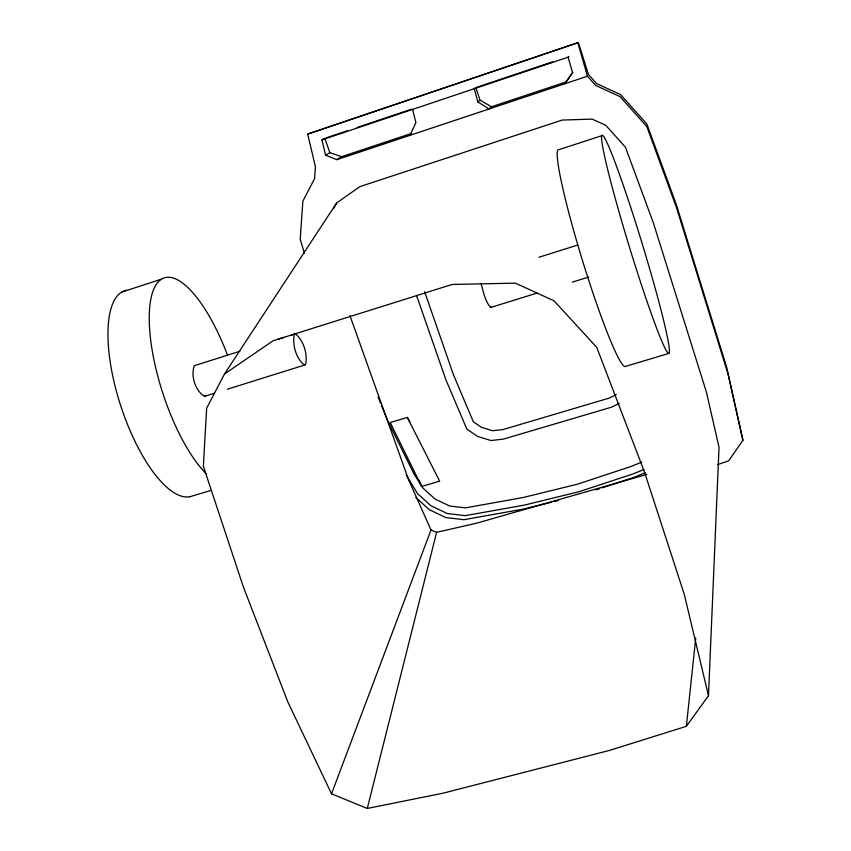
<?xml version="1.0" encoding="UTF-8"?>
<svg xmlns="http://www.w3.org/2000/svg" width="851" height="851" viewBox="0 0 851 851"><rect width="100%" height="100%" fill="white"/><g stroke="black" fill="none" stroke-linecap="round" stroke-linejoin="round"><path stroke-width="1.28" d="M708.489 695.735L719.021 447.286L706.404 392.109L653.387 222.93L625.432 147.212L605.763 125.299L592.147 119.108L562.192 120.065L359.962 186.592L336.698 202.9L224.504 373.993L206.655 408.182L203.357 466.22L243.418 587.094L287.861 702.022L331.518 793.802L367.292 808.45L442.924 793.217L609.337 750.465L686.353 726.328L708.489 695.735L684.225 594.179L644.484 472.05L596.711 347.304L554.044 300.85L515.419 283.138L452.094 284.468L273.097 340.751L224.504 373.993M686.353 726.328L695.756 638.069M367.292 808.45L436.627 532.322L476.624 523.184L646.888 474.401M331.518 793.802L431.01 530.003L408.523 479.602L349.889 315.519M409.98 135.32L415.916 122.587L412.565 109.417M333.666 208.58L336.698 202.9M304.467 253.172L300.19 239.269L302.871 201.166L314.54 178.721L315.413 166.807L307.722 134.075L578.372 42.55L588.456 74.484L596.625 83.579L620.56 94.599L646.866 124.023L676.215 204.272L726.733 367.462L742.923 440.275L728.701 460.806L717.574 464.625M568.872 56.368L568.149 57.177L572.563 72.729L564.766 83.792L572.861 72.346M307.722 134.075L578.372 42.55M491.57 106.758L489.048 109.002L477.805 101.907L474.284 88.695L475.847 87.61L480.007 100.173L491.57 106.758L566.117 81.93M477.805 101.907L480.007 100.173M481.187 283.851C483.411 291.925 485.038 301.031 490.601 307.498L491.197 307.126M341.698 156.68L329.869 152.701L324.795 138.341L321.933 139.851L325.571 155.19L336.847 159.669L341.698 156.68L411.235 133.511M325.571 155.19L329.869 152.701M616.273 394.577L609.21 398.098L502.952 429.585L492.623 430.744L481.634 427.425L473.369 421.819L453.498 374.908L424.638 291.733M619.379 403.278L611.497 407.204L503.313 439.127L490.974 440.52L477.634 436.446L466.859 429.138L445.988 380.003L416.511 295.371M227.26 389.247L305.583 364.749C307.817 354.282 303.754 340.698 295.488 333.794L291.702 334.986M239.897 351.272L194.315 365.685C190.592 375.738 195.187 390.747 204.463 396.321L205.782 395.736M641.792 462.125L630.814 466.539L577.489 484.187L523.408 497.463L465.55 507.856L449.594 505.994L435.052 499.048L422.99 488.123L414.054 474.039L387.854 421.139L381.471 405.459M644.037 469.497L633.07 473.901L579.095 491.687L524.386 505.1L465.284 515.653L447.275 513.536L430.893 505.717L417.522 493.612L406.14 474.922M645.228 472.784L632.942 477.709L602.051 487.878M295.488 333.794L294.393 334.23C291.989 344.655 296.137 358.505 304.509 365.27M326.039 137.926L347.442 130.735M357.25 127.448L411.607 109.183M475.773 87.632L552.533 61.857M321.933 139.851L568.149 57.177M336.847 159.669L587.467 76.228L595.764 85.472L620.081 96.663L646.824 126.554L676.641 208.059L727.935 373.706L742.923 440.275M595.87 489.91L599.572 488.687M121.619 292.138L161.307 279.202M601.636 135.756L557.745 150.053A113.523 9.744 72.9 0 0 588.456 279.436A113.523 9.744 72.9 0 0 624.974 366.504M277.798 339.347L284.117 337.368M538.885 257.268L577.776 245.035M204.463 396.321L214.601 393.183M490.601 307.498L537.119 293.052M572.329 282.128L588.679 277.054M407.321 417.405L390.215 422.543L420.724 484.57L421.681 486.432L439.669 481.177L407.321 417.405L409.852 422M189.89 496.729L210.942 490.431M624.985 366.547L668.748 353.452A114.077 6.595 73 0 0 625.357 191.284A114.077 6.595 73 0 0 612.507 188.316A114.077 6.595 73 0 0 668.726 353.41M551.65 502.186L523.461 509.079L463.923 519.695L445.786 517.557L429.276 509.685L415.809 497.495M554.214 501.558L558.065 500.622M431.01 530.003L436.627 532.322M419.5 481.602L421.681 486.432M418.575 479.783L420.724 484.57M378.046 397.013L380.493 403.044M577.946 43.007L587.467 76.228M227.589 355.388A108.524 36.806 72.1 0 0 159.275 280.819A108.524 36.806 72.1 0 0 168.679 409.65A108.524 36.806 72.1 0 0 206.58 474.06M126.448 290.276A108.024 39.369 72 0 0 126.778 422.649A108.024 39.369 72 0 0 189.879 496.686"/></g></svg>
